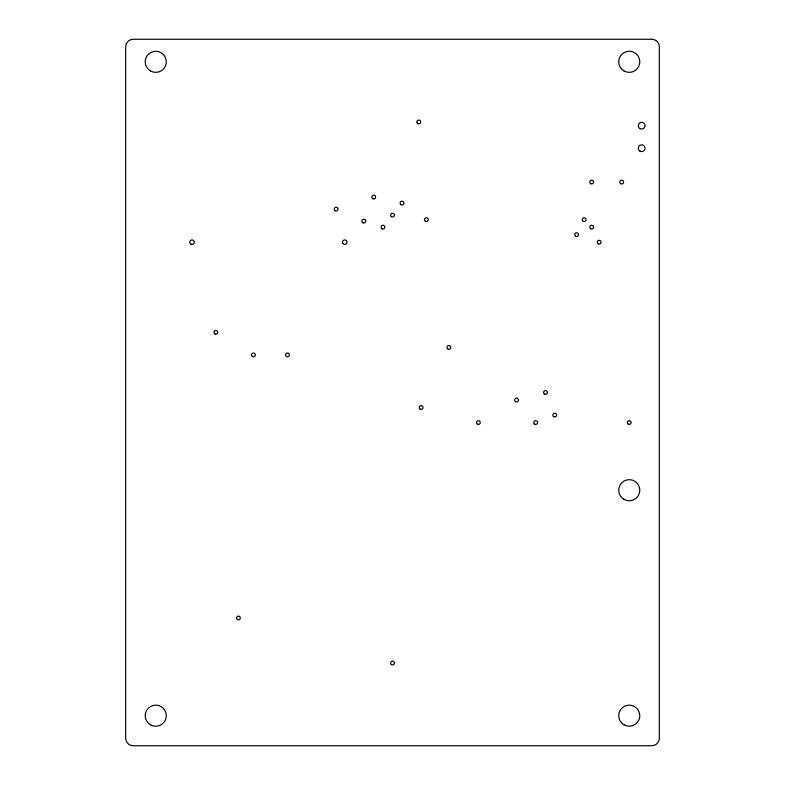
<?xml version="1.0" encoding="UTF-8"?>
<svg xmlns="http://www.w3.org/2000/svg" width="785" height="785" viewBox="0 0 785 785"><rect width="100%" height="100%" fill="white"/><g stroke="black" fill="none" stroke-linecap="round" stroke-linejoin="round"><path stroke-width="1.18" d="M651.805 39.25L133.195 39.25A7.516 7.516 0 0 0 125.688 46.766L125.688 738.234A7.516 7.516 0 0 0 133.195 745.75L651.805 745.75A7.516 7.516 0 0 0 659.312 738.234L659.312 46.766A7.516 7.516 0 0 0 651.805 39.25M575.699 236.295A1.874 1.874 0 0 0 578.516 234.666A1.874 1.874 0 0 0 575.699 233.037A1.874 1.874 0 0 0 575.699 236.295M590.732 228.778A1.874 1.874 0 0 0 593.548 227.15A1.874 1.874 0 0 0 590.732 225.521A1.874 1.874 0 0 0 590.732 228.778M623.987 499.319A10.519 10.519 0 0 0 639.775 490.203A10.519 10.519 0 0 0 623.987 481.097A10.519 10.519 0 0 0 623.987 499.319M150.484 70.915A10.519 10.519 0 0 0 166.273 61.799A10.519 10.519 0 0 0 150.484 52.683A10.519 10.519 0 0 0 150.484 70.915M628.314 424.194A1.874 1.874 0 0 0 631.13 422.565A1.874 1.874 0 0 0 628.314 420.937A1.874 1.874 0 0 0 628.314 424.194M623.987 70.915A10.519 10.519 0 0 0 639.775 61.799A10.519 10.519 0 0 0 623.987 52.683A10.519 10.519 0 0 0 623.987 70.915M639.961 151.162A3.385 3.385 0 0 0 645.034 148.228A3.385 3.385 0 0 0 639.961 145.304A3.385 3.385 0 0 0 639.961 151.162M237.482 619.61A1.874 1.874 0 0 0 240.298 617.981A1.874 1.874 0 0 0 237.482 616.353A1.874 1.874 0 0 0 237.482 619.61M447.931 349.031A1.874 1.874 0 0 0 450.747 347.402A1.874 1.874 0 0 0 447.931 345.773A1.874 1.874 0 0 0 447.931 349.031M252.515 356.547A1.874 1.874 0 0 0 255.331 354.918A1.874 1.874 0 0 0 252.515 353.289A1.874 1.874 0 0 0 252.515 356.547M372.767 198.713A1.874 1.874 0 0 0 375.593 197.084A1.874 1.874 0 0 0 372.767 195.455A1.874 1.874 0 0 0 372.767 198.713M534.713 424.194A1.874 1.874 0 0 0 537.539 422.565A1.874 1.874 0 0 0 534.713 420.937A1.874 1.874 0 0 0 534.713 424.194M401.086 204.728A1.874 1.874 0 0 0 403.902 203.099A1.874 1.874 0 0 0 401.086 201.47A1.874 1.874 0 0 0 401.086 204.728M362.905 222.763A1.874 1.874 0 0 0 365.722 221.135A1.874 1.874 0 0 0 362.905 219.506A1.874 1.874 0 0 0 362.905 222.763M420.171 409.162A1.874 1.874 0 0 0 422.987 407.533A1.874 1.874 0 0 0 420.171 405.904A1.874 1.874 0 0 0 420.171 409.162M515.578 401.645A1.874 1.874 0 0 0 518.394 400.016A1.874 1.874 0 0 0 515.578 398.387A1.874 1.874 0 0 0 515.578 401.645M544.505 394.129A1.874 1.874 0 0 0 547.331 392.5A1.874 1.874 0 0 0 544.505 390.871A1.874 1.874 0 0 0 544.505 394.129M553.808 416.678A1.874 1.874 0 0 0 556.624 415.049A1.874 1.874 0 0 0 553.808 413.42A1.874 1.874 0 0 0 553.808 416.678M391.558 664.699A1.874 1.874 0 0 0 394.374 663.07A1.874 1.874 0 0 0 391.558 661.451A1.874 1.874 0 0 0 391.558 664.699M417.178 122.862A1.874 1.874 0 0 0 420.436 122.862A1.874 1.874 0 0 0 418.807 120.046A1.874 1.874 0 0 0 417.178 122.862M214.933 333.998A1.874 1.874 0 0 0 217.749 332.369A1.874 1.874 0 0 0 214.933 330.75A1.874 1.874 0 0 0 214.933 333.998M477.447 424.194A1.874 1.874 0 0 0 480.263 422.565A1.874 1.874 0 0 0 477.447 420.937A1.874 1.874 0 0 0 477.447 424.194M391.558 216.748A1.874 1.874 0 0 0 394.374 215.119A1.874 1.874 0 0 0 391.558 213.5A1.874 1.874 0 0 0 391.558 216.748M582.529 220.575A1.874 1.874 0 0 0 585.787 220.575A1.874 1.874 0 0 0 584.158 217.749A1.874 1.874 0 0 0 582.529 220.575M598.248 243.811A1.874 1.874 0 0 0 601.065 242.182A1.874 1.874 0 0 0 598.248 240.553A1.874 1.874 0 0 0 598.248 243.811M342.8 243.311A2.257 2.257 0 0 0 346.705 243.311A2.257 2.257 0 0 0 344.752 239.925A2.257 2.257 0 0 0 342.8 243.311M623.987 724.8A10.519 10.519 0 0 0 639.775 715.684A10.519 10.519 0 0 0 623.987 706.569A10.519 10.519 0 0 0 623.987 724.8M150.484 724.8A10.519 10.519 0 0 0 166.273 715.684A10.519 10.519 0 0 0 150.484 706.569A10.519 10.519 0 0 0 150.484 724.8M639.961 128.612A3.385 3.385 0 0 0 645.034 125.688A3.385 3.385 0 0 0 639.961 122.754A3.385 3.385 0 0 0 639.961 128.612M190.902 244.135A2.257 2.257 0 0 0 194.278 242.182A2.257 2.257 0 0 0 190.902 240.23A2.257 2.257 0 0 0 190.902 244.135M335.195 210.733A1.874 1.874 0 0 0 338.011 209.114A1.874 1.874 0 0 0 335.195 207.485A1.874 1.874 0 0 0 335.195 210.733M425.382 221.262A1.874 1.874 0 0 0 428.198 219.633A1.874 1.874 0 0 0 425.382 218.004A1.874 1.874 0 0 0 425.382 221.262M286.545 356.547A1.874 1.874 0 0 0 289.361 354.918A1.874 1.874 0 0 0 286.545 353.289A1.874 1.874 0 0 0 286.545 356.547M381.991 228.778A1.874 1.874 0 0 0 384.807 227.15A1.874 1.874 0 0 0 381.991 225.521A1.874 1.874 0 0 0 381.991 228.778M590.732 183.68A1.874 1.874 0 0 0 593.548 182.051A1.874 1.874 0 0 0 590.732 180.422A1.874 1.874 0 0 0 590.732 183.68M620.798 183.68A1.874 1.874 0 0 0 623.614 182.051A1.874 1.874 0 0 0 620.798 180.422A1.874 1.874 0 0 0 620.798 183.68"/></g></svg>
